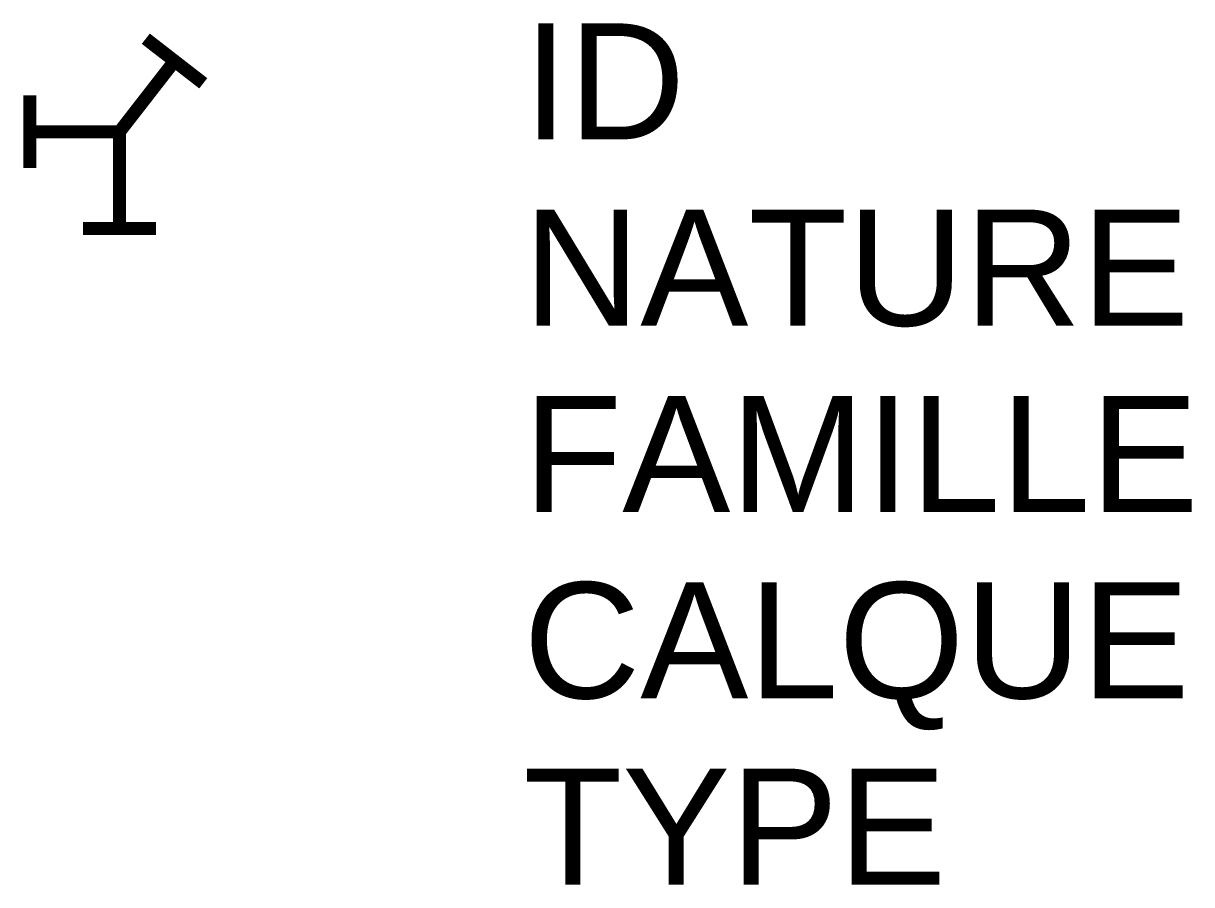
# Model space of a CAD drawing. Header units: metres. Extents: x -0.17 to 1.85, y -1.3 to 0.19.
import ezdxf

# ---------------------------------------------------------------- set-up
doc = ezdxf.new("R2010")
doc.units = ezdxf.units.M
doc.linetypes.add('Socle_Continu', pattern=[2.5, 2.5, 0])
doc.layers.add('EAUPL_SCT', color=5, linetype='Socle_Continu', lineweight=13, true_color=0x0000ff)
doc.styles.add('Reseaux', font='arial.ttf')
doc.styles.get("Standard").update_dxf_attribs({"font": 'arial.ttf'})

msp = doc.modelspace()

# ---------------------------------------------------------------- linework, layer by layer
at = {"layer": 'EAUPL_SCT', "linetype": 'Socle_Continu', "const_width": 0.0225, "flags": 128}
for points in [[(0.0453, 0.1605), (0.1444, 0.0836)], [(0.0948, 0.122), (0, 0)], [(-0.1546, -0.0627), (-0.1546, 0.0627)], [(-0.1546, 0), (0, 0)], [(0, -0.167), (0, 0)], [(-0.0627, -0.167), (0.0627, -0.167)]]:
    msp.add_lwpolyline(points, dxfattribs=at)

# ---------------------------------------------------------------- texts
at = {"layer": 'EAUPL_SCT', "linetype": 'Socle_Continu', "flags": 9}
for tag, p, s in [('ID', (0.6963, -0.013), 'BP_2076'), ('NATURE', (0.6963, -0.3343), 'Embranchement'), ('CALQUE', (0.6963, -0.9769), 'EAUPL_SCT'), ('TYPE', (0.6963, -1.2982), 'NR')]:
    msp.add_attdef(tag, p, s, height=0.2, dxfattribs=at)
at = {"layer": 'EAUPL_SCT', "linetype": 'Socle_Continu', "style": 'Reseaux', "flags": 9}
msp.add_attdef('FAMILLE', (0.6963, -0.6556), 'Eau pluviale', height=0.2, dxfattribs=at)

doc.saveas('drawing.dxf')
